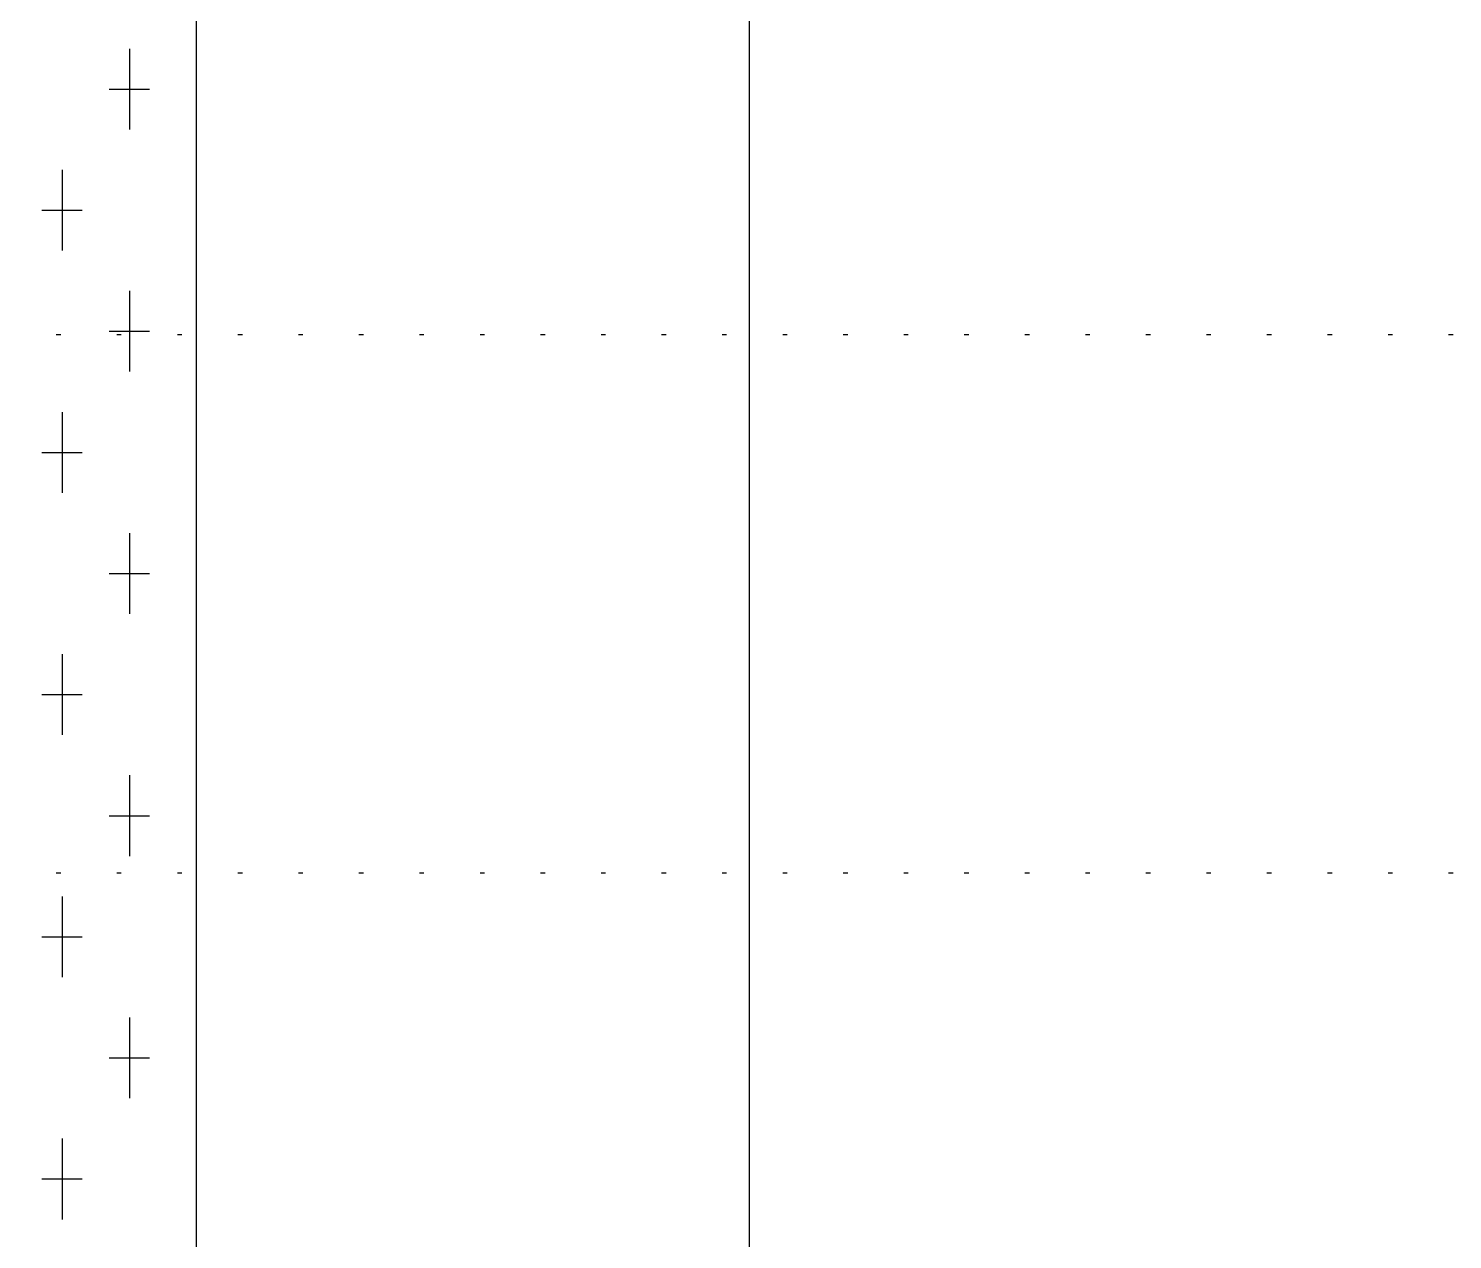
# Model space of a CAD drawing. Header units: millimetres. Extents: x -1499 to 6658, y -12483 to -6008.
# Drawn here: x 2360.09 to 2391.84, y -10813.24 to -10786.24 of the extents above; entities that cross this region are included whole.
import ezdxf

# ---------------------------------------------------------------- set-up
doc = ezdxf.new("R2010")
doc.units = ezdxf.units.MM
doc.linetypes.add('A-DOTLN01H', pattern=[0.125, 0, -0.125])
for name, color, linetype in [('32fgasdgasdf', 7, 'Continuous'), ('CR-GRID', 56, 'A-DOTLN01H'), ('수직그리드', 1, 'Continuous')]:
    doc.layers.add(name, color=color, linetype=linetype)

msp = doc.modelspace()

# ---------------------------------------------------------------- linework, layer by layer
at = {"layer": '32fgasdgasdf'}
for p, q in [((2363.837, -10948.387), (2363.837, -10785.787)), ((2362.337, -10786.687), (2362.337, -10788.487)), ((2361.887, -10787.587), (2362.787, -10787.587)), ((2360.837, -10789.387), (2360.837, -10791.187)), ((2360.387, -10790.287), (2361.287, -10790.287)), ((2362.337, -10792.087), (2362.337, -10793.887)), ((2361.887, -10792.987), (2362.787, -10792.987)), ((2360.837, -10794.787), (2360.837, -10796.587)), ((2360.387, -10795.687), (2361.287, -10795.687)), ((2362.337, -10797.487), (2362.337, -10799.287)), ((2361.887, -10798.387), (2362.787, -10798.387)), ((2360.837, -10800.187), (2360.837, -10801.987)), ((2360.387, -10801.087), (2361.287, -10801.087)), ((2362.337, -10802.887), (2362.337, -10804.687)), ((2361.887, -10803.787), (2362.787, -10803.787)), ((2360.837, -10805.587), (2360.837, -10807.387)), ((2360.387, -10806.487), (2361.287, -10806.487)), ((2362.337, -10808.287), (2362.337, -10810.087)), ((2361.887, -10809.187), (2362.787, -10809.187)), ((2360.837, -10810.987), (2360.837, -10812.787)), ((2360.387, -10811.887), (2361.287, -10811.887))]:
    msp.add_line(p, q, dxfattribs=at)
at = {"layer": 'CR-GRID', "linetype": 'A-DOTLN01H', "ltscale": 10}
for p, q in [((696.157, -10793.058), (6196.157, -10793.058)), ((696.157, -10805.058), (6196.157, -10805.058))]:
    msp.add_line(p, q, dxfattribs=at)
at = {"layer": '수직그리드'}
msp.add_line((2376.157, -10704.444), (2376.157, -11873.058), dxfattribs=at)

doc.saveas('drawing.dxf')
